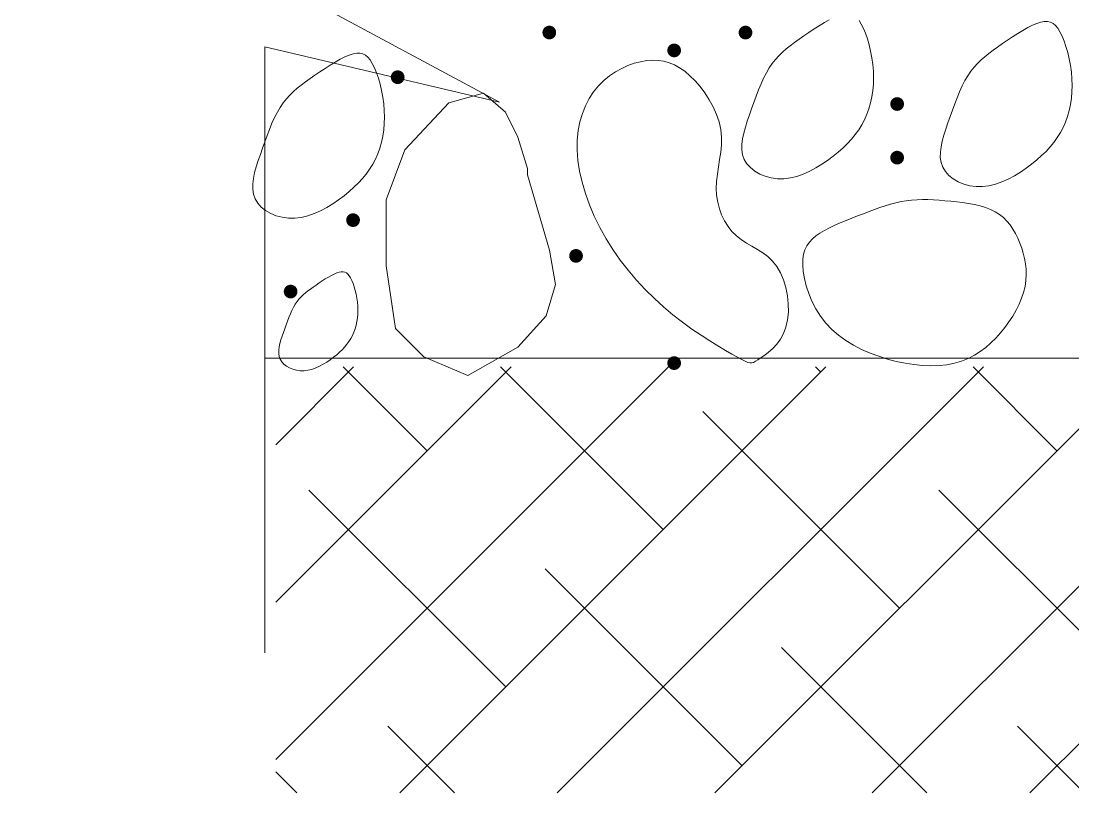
# Model space of a CAD drawing. Extents: x -6361 to -6309, y 575 to 701.
# Drawn here: x -6338.791 to -6337.256, y 652.387 to 653.514 of the extents above; entities that cross this region are included whole.
import ezdxf

# ---------------------------------------------------------------- set-up
doc = ezdxf.new("R2010")
doc.units = 0
doc.header["$MEASUREMENT"] = 0
doc.layers.add('04', color=1, linetype='CONTINUOUS')
doc.layers.add('HACTH', color=8, linetype='CONTINUOUS')

msp = doc.modelspace()

# ---------------------------------------------------------------- hatches: boundary and pattern name
at = {"layer": 'HACTH', "lineweight": 13}
h = msp.add_hatch(dxfattribs=at)
h.set_pattern_fill('ANSI38', color=256, scale=1.3, style=0)
h.set_pattern_definition([(45, (-6568.46813, 648.74985), (-0.11490485, 0.11490485), []), (135, (-6568.46813, 648.74985), (-0.34471456, 0.11490485), [0.40625, -0.24375])])
h.paths.add_polyline_path([(-6331.4038, 652.9861), (-6331.7269, 652.6636), (-6331.9808, 652.5254), (-6332.0961, 652.5023), (-6332.3269, 652.4793), (-6332.6269, 652.4332), (-6332.7885, 652.4332), (-6333.0654, 652.3871), (-6338.4196, 652.3871), (-6338.4196, 653.0091), (-6333.0423, 653.0091), (-6332.4654, 653.0091), (-6332.05, 653.1013), (-6331.9346, 653.2395), (-6331.8192, 653.3777), (-6331.773, 653.0321)])

# ---------------------------------------------------------------- linework, layer by layer
at = {"layer": '04', "lineweight": 13}
for p, q in [((-6338.7912, 653.7714), (-6338.0931, 653.3954)), ((-6338.4353, 653.4765), (-6338.4353, 652.5916)), ((-6338.0931, 653.3954), (-6338.4353, 653.4765)), ((-6333.5034, 653.0217), (-6338.4353, 653.0217))]:
    msp.add_line(p, q, dxfattribs=at)
at = {"layer": 'HACTH', "lineweight": 13}
for p, q in [((-6337.6339, 653.5023), (-6337.6263, 653.5071)), ((-6337.6263, 653.5071), (-6337.6189, 653.5116)), ((-6337.6189, 653.5116), (-6337.6117, 653.5156)), ((-6337.5682, 653.5147), (-6337.565, 653.5095)), ((-6337.565, 653.5095), (-6337.5619, 653.5032)), ((-6337.5619, 653.5032), (-6337.5589, 653.496)), ((-6337.3291, 653.5002), (-6337.3219, 653.5043)), ((-6337.3219, 653.5043), (-6337.3151, 653.5077)), ((-6337.3151, 653.5077), (-6337.3087, 653.5104)), ((-6337.3087, 653.5104), (-6337.303, 653.5122)), ((-6337.303, 653.5122), (-6337.2979, 653.5132)), ((-6337.2979, 653.5132), (-6337.2933, 653.5132)), ((-6337.2933, 653.5132), (-6337.2891, 653.5123)), ((-6337.2891, 653.5123), (-6337.2852, 653.5103)), ((-6337.2852, 653.5103), (-6337.2817, 653.5074)), ((-6337.2817, 653.5074), (-6337.2784, 653.5033)), ((-6337.2784, 653.5033), (-6337.2752, 653.4982)), ((-6337.6558, 653.4874), (-6337.6487, 653.4923)), ((-6337.6487, 653.4923), (-6337.6414, 653.4974)), ((-6337.6414, 653.4974), (-6337.6339, 653.5023)), ((-6337.5589, 653.496), (-6337.5561, 653.4879)), ((-6337.5561, 653.4879), (-6337.5536, 653.4792)), ((-6337.3516, 653.486), (-6337.3441, 653.491)), ((-6337.3441, 653.491), (-6337.3365, 653.4958)), ((-6337.3365, 653.4958), (-6337.3291, 653.5002)), ((-6337.2752, 653.4982), (-6337.2721, 653.4919)), ((-6337.2721, 653.4919), (-6337.2691, 653.4846)), ((-6337.6801, 653.4684), (-6337.6746, 653.4732)), ((-6337.6746, 653.4732), (-6337.6687, 653.4779)), ((-6337.6687, 653.4779), (-6337.6625, 653.4826)), ((-6337.6625, 653.4826), (-6337.6558, 653.4874)), ((-6337.5536, 653.4792), (-6337.5514, 653.4699)), ((-6337.3727, 653.4713), (-6337.366, 653.476)), ((-6337.366, 653.476), (-6337.3589, 653.481)), ((-6337.3589, 653.481), (-6337.3516, 653.486)), ((-6337.2691, 653.4846), (-6337.2663, 653.4766)), ((-6337.2663, 653.4766), (-6337.2638, 653.4678)), ((-6338.3326, 653.4541), (-6338.3254, 653.4581)), ((-6338.3254, 653.4581), (-6338.3186, 653.4615)), ((-6338.3186, 653.4615), (-6338.3122, 653.4642)), ((-6338.3122, 653.4642), (-6338.3065, 653.466)), ((-6338.3065, 653.466), (-6338.3014, 653.467)), ((-6338.3014, 653.467), (-6338.2968, 653.467)), ((-6338.2968, 653.467), (-6338.2926, 653.4661)), ((-6338.2926, 653.4661), (-6338.2887, 653.4641)), ((-6338.2887, 653.4641), (-6338.2852, 653.4612)), ((-6338.2852, 653.4612), (-6338.2819, 653.4571)), ((-6338.2819, 653.4571), (-6338.2787, 653.452)), ((-6337.6949, 653.4519), (-6337.6903, 653.4579)), ((-6337.6903, 653.4579), (-6337.6853, 653.4633)), ((-6337.6853, 653.4633), (-6337.6801, 653.4684)), ((-6337.5514, 653.4699), (-6337.5496, 653.4604)), ((-6337.5496, 653.4604), (-6337.5482, 653.4506)), ((-6337.3903, 653.4571), (-6337.3848, 653.4619)), ((-6337.3848, 653.4619), (-6337.3789, 653.4666)), ((-6337.3789, 653.4666), (-6337.3727, 653.4713)), ((-6337.2638, 653.4678), (-6337.2616, 653.4586)), ((-6337.2616, 653.4586), (-6337.2598, 653.449)), ((-6338.3551, 653.4398), (-6338.3476, 653.4448)), ((-6338.3476, 653.4448), (-6338.34, 653.4496)), ((-6338.34, 653.4496), (-6338.3326, 653.4541)), ((-6338.2787, 653.452), (-6338.2756, 653.4457)), ((-6338.2756, 653.4457), (-6338.2726, 653.4385)), ((-6337.9237, 653.4397), (-6337.9147, 653.4448)), ((-6337.9147, 653.4448), (-6337.9055, 653.4489)), ((-6337.9055, 653.4489), (-6337.8963, 653.4522)), ((-6337.8963, 653.4522), (-6337.8871, 653.4546)), ((-6337.8871, 653.4546), (-6337.8782, 653.4561)), ((-6337.8782, 653.4561), (-6337.8696, 653.4567)), ((-6337.8696, 653.4567), (-6337.8613, 653.4565)), ((-6337.8613, 653.4565), (-6337.8532, 653.4553)), ((-6337.8532, 653.4553), (-6337.8454, 653.4531)), ((-6337.8454, 653.4531), (-6337.8377, 653.4499)), ((-6337.8377, 653.4499), (-6337.8301, 653.4457)), ((-6337.8301, 653.4457), (-6337.8226, 653.4405)), ((-6337.7035, 653.4382), (-6337.6993, 653.4454)), ((-6337.6993, 653.4454), (-6337.6949, 653.4519)), ((-6337.5482, 653.4506), (-6337.5474, 653.4408)), ((-6337.4051, 653.4406), (-6337.4005, 653.4465)), ((-6337.4005, 653.4465), (-6337.3955, 653.452)), ((-6337.3955, 653.452), (-6337.3903, 653.4571)), ((-6337.2598, 653.449), (-6337.2584, 653.4393)), ((-6338.3762, 653.4251), (-6338.3695, 653.4298)), ((-6338.3695, 653.4298), (-6338.3624, 653.4348)), ((-6338.3624, 653.4348), (-6338.3551, 653.4398)), ((-6338.2726, 653.4385), (-6338.2698, 653.4304)), ((-6338.2698, 653.4304), (-6338.2673, 653.4216)), ((-6337.9486, 653.4191), (-6337.9408, 653.4269)), ((-6337.9408, 653.4269), (-6337.9325, 653.4338)), ((-6337.9325, 653.4338), (-6337.9237, 653.4397)), ((-6337.8226, 653.4405), (-6337.8151, 653.4341)), ((-6337.8151, 653.4341), (-6337.8076, 653.4266)), ((-6337.8076, 653.4266), (-6337.8002, 653.4182)), ((-6337.7113, 653.4221), (-6337.7075, 653.4304)), ((-6337.7075, 653.4304), (-6337.7035, 653.4382)), ((-6337.5474, 653.4408), (-6337.5471, 653.4312)), ((-6337.5471, 653.4312), (-6337.5474, 653.4217)), ((-6337.4177, 653.4191), (-6337.4137, 653.4269)), ((-6337.4137, 653.4269), (-6337.4095, 653.4341)), ((-6337.4095, 653.4341), (-6337.4051, 653.4406)), ((-6337.2584, 653.4393), (-6337.2576, 653.4295)), ((-6337.2576, 653.4295), (-6337.2573, 653.4199)), ((-6338.3938, 653.4109), (-6338.3883, 653.4157)), ((-6338.3883, 653.4157), (-6338.3824, 653.4204)), ((-6338.3824, 653.4204), (-6338.3762, 653.4251)), ((-6338.2673, 653.4216), (-6338.2651, 653.4124)), ((-6338.2651, 653.4124), (-6338.2633, 653.4028)), ((-6337.9557, 653.4104), (-6337.9486, 653.4191)), ((-6337.8002, 653.4182), (-6337.7933, 653.4089)), ((-6337.7185, 653.4044), (-6337.715, 653.4134)), ((-6337.715, 653.4134), (-6337.7113, 653.4221)), ((-6337.5482, 653.4124), (-6337.5496, 653.4034)), ((-6337.5474, 653.4217), (-6337.5482, 653.4124)), ((-6337.4215, 653.4107), (-6337.4177, 653.4191)), ((-6337.2573, 653.4199), (-6337.2576, 653.4104)), ((-6338.4086, 653.3944), (-6338.404, 653.4003)), ((-6338.404, 653.4003), (-6338.399, 653.4058)), ((-6338.399, 653.4058), (-6338.3938, 653.4109)), ((-6338.2633, 653.4028), (-6338.2619, 653.3931)), ((-6338.1668, 653.3947), (-6338.1164, 653.4084)), ((-6338.1164, 653.4084), (-6338.0844, 653.381)), ((-6337.9675, 653.3903), (-6337.962, 653.4008)), ((-6337.962, 653.4008), (-6337.9557, 653.4104)), ((-6337.7933, 653.4089), (-6337.7868, 653.399)), ((-6337.7868, 653.399), (-6337.7811, 653.3885)), ((-6337.7219, 653.3952), (-6337.7185, 653.4044)), ((-6337.5496, 653.4034), (-6337.5515, 653.3946)), ((-6337.4287, 653.393), (-6337.4252, 653.402)), ((-6337.4252, 653.402), (-6337.4215, 653.4107)), ((-6337.2584, 653.4011), (-6337.2598, 653.392)), ((-6337.2576, 653.4104), (-6337.2584, 653.4011)), ((-6338.4212, 653.3729), (-6338.4172, 653.3807)), ((-6338.4172, 653.3807), (-6338.413, 653.3879)), ((-6338.413, 653.3879), (-6338.4086, 653.3944)), ((-6338.2619, 653.3931), (-6338.2611, 653.3833)), ((-6338.2611, 653.3833), (-6338.2608, 653.3737)), ((-6338.2309, 653.326), (-6338.1668, 653.3947)), ((-6338.0844, 653.381), (-6338.066, 653.3443)), ((-6337.9721, 653.379), (-6337.9675, 653.3903)), ((-6337.7811, 653.3885), (-6337.7763, 653.3777)), ((-6337.7283, 653.3768), (-6337.7251, 653.386)), ((-6337.7251, 653.386), (-6337.7219, 653.3952)), ((-6337.5539, 653.386), (-6337.5569, 653.3778)), ((-6337.5515, 653.3946), (-6337.5539, 653.386)), ((-6337.4353, 653.3746), (-6337.4321, 653.3839)), ((-6337.4321, 653.3839), (-6337.4287, 653.393)), ((-6337.2617, 653.3832), (-6337.2641, 653.3747)), ((-6337.2598, 653.392), (-6337.2617, 653.3832)), ((-6338.425, 653.3646), (-6338.4212, 653.3729)), ((-6338.2608, 653.3737), (-6338.2611, 653.3642)), ((-6337.9783, 653.3539), (-6337.9757, 653.3669)), ((-6337.9757, 653.3669), (-6337.9721, 653.379)), ((-6337.7763, 653.3777), (-6337.7726, 653.3666)), ((-6337.7726, 653.3666), (-6337.7702, 653.3554)), ((-6337.7342, 653.3588), (-6337.7314, 653.3677)), ((-6337.7314, 653.3677), (-6337.7283, 653.3768)), ((-6337.5604, 653.3699), (-6337.5644, 653.3623)), ((-6337.5569, 653.3778), (-6337.5604, 653.3699)), ((-6337.4416, 653.3563), (-6337.4385, 653.3654)), ((-6337.4385, 653.3654), (-6337.4353, 653.3746)), ((-6337.2671, 653.3665), (-6337.2706, 653.3586)), ((-6337.2641, 653.3747), (-6337.2671, 653.3665)), ((-6338.4322, 653.3469), (-6338.4287, 653.3558)), ((-6338.4287, 653.3558), (-6338.425, 653.3646)), ((-6338.2619, 653.3549), (-6338.2633, 653.3458)), ((-6338.2611, 653.3642), (-6338.2619, 653.3549)), ((-6337.9796, 653.3402), (-6337.9783, 653.3539)), ((-6337.7702, 653.3554), (-6337.7691, 653.3444)), ((-6337.7384, 653.3418), (-6337.7366, 653.3501)), ((-6337.7366, 653.3501), (-6337.7342, 653.3588)), ((-6337.5688, 653.3551), (-6337.5738, 653.3482)), ((-6337.5644, 653.3623), (-6337.5688, 653.3551)), ((-6337.4444, 653.3475), (-6337.4416, 653.3563)), ((-6337.2745, 653.351), (-6337.279, 653.3438)), ((-6337.2706, 653.3586), (-6337.2745, 653.351)), ((-6338.4388, 653.3284), (-6338.4356, 653.3377)), ((-6338.4356, 653.3377), (-6338.4322, 653.3469)), ((-6338.2652, 653.337), (-6338.2676, 653.3285)), ((-6338.2633, 653.3458), (-6338.2652, 653.337)), ((-6338.066, 653.3443), (-6338.0523, 653.2986)), ((-6337.9798, 653.3257), (-6337.9796, 653.3402)), ((-6337.7691, 653.3444), (-6337.7692, 653.3334)), ((-6337.7394, 653.3337), (-6337.7384, 653.3418)), ((-6337.5852, 653.335), (-6337.5917, 653.3287)), ((-6337.5793, 653.3415), (-6337.5852, 653.335)), ((-6337.5738, 653.3482), (-6337.5793, 653.3415)), ((-6337.4486, 653.3304), (-6337.4468, 653.3388)), ((-6337.4468, 653.3388), (-6337.4444, 653.3475)), ((-6337.284, 653.3368), (-6337.2895, 653.3301)), ((-6337.279, 653.3438), (-6337.284, 653.3368)), ((-6338.4451, 653.3102), (-6338.442, 653.3192)), ((-6338.442, 653.3192), (-6338.4388, 653.3284)), ((-6338.2706, 653.3203), (-6338.2741, 653.3124)), ((-6338.2676, 653.3285), (-6338.2706, 653.3203)), ((-6338.2584, 653.2528), (-6338.2309, 653.326)), ((-6337.9786, 653.3105), (-6337.9798, 653.3257)), ((-6337.7702, 653.3225), (-6337.7717, 653.3116)), ((-6337.7692, 653.3334), (-6337.7702, 653.3225)), ((-6337.7395, 653.326), (-6337.7394, 653.3337)), ((-6337.7384, 653.3187), (-6337.7395, 653.326)), ((-6337.5987, 653.3225), (-6337.6062, 653.3165)), ((-6337.5917, 653.3287), (-6337.5987, 653.3225)), ((-6337.4497, 653.3147), (-6337.4496, 653.3224)), ((-6337.4496, 653.3224), (-6337.4486, 653.3304)), ((-6337.2954, 653.3237), (-6337.3019, 653.3174)), ((-6337.2895, 653.3301), (-6337.2954, 653.3237)), ((-6338.4479, 653.3013), (-6338.4451, 653.3102)), ((-6338.278, 653.3048), (-6338.2825, 653.2976)), ((-6338.2741, 653.3124), (-6338.278, 653.3048)), ((-6337.9761, 653.2948), (-6337.9786, 653.3105)), ((-6337.7717, 653.3116), (-6337.7734, 653.301)), ((-6337.736, 653.3119), (-6337.7384, 653.3187)), ((-6337.7321, 653.3056), (-6337.736, 653.3119)), ((-6337.7269, 653.2999), (-6337.7321, 653.3056)), ((-6337.6225, 653.3048), (-6337.6313, 653.2995)), ((-6337.6142, 653.3105), (-6337.6225, 653.3048)), ((-6337.6062, 653.3165), (-6337.6142, 653.3105)), ((-6337.4486, 653.3074), (-6337.4497, 653.3147)), ((-6337.4462, 653.3006), (-6337.4486, 653.3074)), ((-6337.3164, 653.3052), (-6337.3243, 653.2992)), ((-6337.3089, 653.3112), (-6337.3164, 653.3052)), ((-6337.3019, 653.3174), (-6337.3089, 653.3112)), ((-6338.4521, 653.2842), (-6338.4503, 653.2926)), ((-6338.4503, 653.2926), (-6338.4479, 653.3013)), ((-6338.2875, 653.2906), (-6338.293, 653.2839)), ((-6338.2825, 653.2976), (-6338.2875, 653.2906)), ((-6338.0523, 653.2986), (-6338.0523, 653.2894)), ((-6338.0523, 653.2894), (-6338.0202, 653.1796)), ((-6337.9725, 653.2786), (-6337.9761, 653.2948)), ((-6337.775, 653.2904), (-6337.7762, 653.2799)), ((-6337.7734, 653.301), (-6337.775, 653.2904)), ((-6337.7206, 653.2949), (-6337.7269, 653.2999)), ((-6337.7132, 653.2906), (-6337.7206, 653.2949)), ((-6337.7052, 653.2873), (-6337.7132, 653.2906)), ((-6337.6496, 653.2905), (-6337.659, 653.2872)), ((-6337.6403, 653.2947), (-6337.6496, 653.2905)), ((-6337.6313, 653.2995), (-6337.6403, 653.2947)), ((-6337.4423, 653.2943), (-6337.4462, 653.3006)), ((-6337.4371, 653.2885), (-6337.4423, 653.2943)), ((-6337.4308, 653.2835), (-6337.4371, 653.2885)), ((-6337.3327, 653.2935), (-6337.3415, 653.2881)), ((-6337.3243, 653.2992), (-6337.3327, 653.2935)), ((-6338.4532, 653.2685), (-6338.4531, 653.2762)), ((-6338.4531, 653.2762), (-6338.4521, 653.2842)), ((-6338.2989, 653.2775), (-6338.3054, 653.2712)), ((-6338.293, 653.2839), (-6338.2989, 653.2775)), ((-6337.9676, 653.2621), (-6337.9725, 653.2786)), ((-6337.7762, 653.2799), (-6337.7767, 653.2696)), ((-6337.6965, 653.285), (-6337.7052, 653.2873)), ((-6337.6873, 653.2837), (-6337.6965, 653.285)), ((-6337.6779, 653.2837), (-6337.6873, 653.2837)), ((-6337.6685, 653.2849), (-6337.6779, 653.2837)), ((-6337.659, 653.2872), (-6337.6685, 653.2849)), ((-6337.4234, 653.2793), (-6337.4308, 653.2835)), ((-6337.4154, 653.276), (-6337.4234, 653.2793)), ((-6337.4067, 653.2736), (-6337.4154, 653.276)), ((-6337.3975, 653.2724), (-6337.4067, 653.2736)), ((-6337.3787, 653.2735), (-6337.3881, 653.2723)), ((-6337.3692, 653.2759), (-6337.3787, 653.2735)), ((-6337.3598, 653.2792), (-6337.3692, 653.2759)), ((-6337.3505, 653.2833), (-6337.3598, 653.2792)), ((-6337.3415, 653.2881), (-6337.3505, 653.2833)), ((-6338.4521, 653.2612), (-6338.4532, 653.2685)), ((-6338.4497, 653.2544), (-6338.4521, 653.2612)), ((-6338.3199, 653.259), (-6338.3278, 653.253)), ((-6338.3124, 653.265), (-6338.3199, 653.259)), ((-6338.3054, 653.2712), (-6338.3124, 653.265)), ((-6337.9617, 653.2455), (-6337.9676, 653.2621)), ((-6337.7767, 653.2696), (-6337.7761, 653.2595)), ((-6337.7761, 653.2595), (-6337.7746, 653.2495)), ((-6337.3881, 653.2723), (-6337.3975, 653.2724)), ((-6338.4458, 653.2481), (-6338.4497, 653.2544)), ((-6338.4406, 653.2424), (-6338.4458, 653.2481)), ((-6338.4343, 653.2373), (-6338.4406, 653.2424)), ((-6338.3362, 653.2473), (-6338.345, 653.2419)), ((-6338.3278, 653.253), (-6338.3362, 653.2473)), ((-6338.2584, 653.1567), (-6338.2584, 653.2528)), ((-6337.9546, 653.2289), (-6337.9617, 653.2455)), ((-6337.7746, 653.2495), (-6337.7721, 653.24)), ((-6337.53, 653.2441), (-6337.5378, 653.2415)), ((-6337.5223, 653.2465), (-6337.53, 653.2441)), ((-6337.5147, 653.2486), (-6337.5223, 653.2465)), ((-6337.507, 653.2503), (-6337.5147, 653.2486)), ((-6337.4993, 653.2516), (-6337.507, 653.2503)), ((-6337.4915, 653.2526), (-6337.4993, 653.2516)), ((-6337.4837, 653.2531), (-6337.4915, 653.2526)), ((-6337.4758, 653.2534), (-6337.4837, 653.2531)), ((-6337.4677, 653.2533), (-6337.4758, 653.2534)), ((-6337.4596, 653.2529), (-6337.4677, 653.2533)), ((-6337.4513, 653.2524), (-6337.4596, 653.2529)), ((-6337.4429, 653.2517), (-6337.4513, 653.2524)), ((-6337.4344, 653.2509), (-6337.4429, 653.2517)), ((-6337.4258, 653.25), (-6337.4344, 653.2509)), ((-6337.4171, 653.2489), (-6337.4258, 653.25)), ((-6337.4085, 653.2477), (-6337.4171, 653.2489)), ((-6337.4, 653.2461), (-6337.4085, 653.2477)), ((-6337.3917, 653.2442), (-6337.4, 653.2461)), ((-6337.3839, 653.2419), (-6337.3917, 653.2442)), ((-6338.4269, 653.2331), (-6338.4343, 653.2373)), ((-6338.4189, 653.2298), (-6338.4269, 653.2331)), ((-6338.4102, 653.2275), (-6338.4189, 653.2298)), ((-6338.401, 653.2262), (-6338.4102, 653.2275)), ((-6338.3822, 653.2273), (-6338.3916, 653.2262)), ((-6338.3727, 653.2297), (-6338.3822, 653.2273)), ((-6338.3633, 653.233), (-6338.3727, 653.2297)), ((-6338.354, 653.2371), (-6338.3633, 653.233)), ((-6338.345, 653.2419), (-6338.354, 653.2371)), ((-6337.9465, 653.2124), (-6337.9546, 653.2289)), ((-6337.7721, 653.24), (-6337.7688, 653.2308)), ((-6337.7688, 653.2308), (-6337.7645, 653.2222)), ((-6337.5703, 653.2294), (-6337.5788, 653.2261)), ((-6337.5619, 653.2326), (-6337.5703, 653.2294)), ((-6337.5537, 653.2357), (-6337.5619, 653.2326)), ((-6337.5457, 653.2387), (-6337.5537, 653.2357)), ((-6337.5378, 653.2415), (-6337.5457, 653.2387)), ((-6337.3764, 653.239), (-6337.3839, 653.2419)), ((-6337.3695, 653.2356), (-6337.3764, 653.239)), ((-6337.3633, 653.2316), (-6337.3695, 653.2356)), ((-6337.3576, 653.227), (-6337.3633, 653.2316)), ((-6337.3525, 653.2218), (-6337.3576, 653.227)), ((-6338.3916, 653.2262), (-6338.401, 653.2262)), ((-6337.9375, 653.1961), (-6337.9465, 653.2124)), ((-6337.7645, 653.2222), (-6337.7595, 653.2142)), ((-6337.7595, 653.2142), (-6337.7537, 653.2069)), ((-6337.6114, 653.2121), (-6337.6186, 653.2083)), ((-6337.6037, 653.2158), (-6337.6114, 653.2121)), ((-6337.5956, 653.2193), (-6337.6037, 653.2158)), ((-6337.5873, 653.2228), (-6337.5956, 653.2193)), ((-6337.5788, 653.2261), (-6337.5873, 653.2228)), ((-6337.3479, 653.2162), (-6337.3525, 653.2218)), ((-6337.3437, 653.2101), (-6337.3479, 653.2162)), ((-6337.7537, 653.2069), (-6337.7472, 653.2005)), ((-6337.7472, 653.2005), (-6337.7401, 653.1949)), ((-6337.6312, 653.2003), (-6337.6364, 653.1959)), ((-6337.6253, 653.2043), (-6337.6312, 653.2003)), ((-6337.6186, 653.2083), (-6337.6253, 653.2043)), ((-6337.34, 653.2037), (-6337.3437, 653.2101)), ((-6337.3367, 653.1969), (-6337.34, 653.2037)), ((-6337.3337, 653.1899), (-6337.3367, 653.1969)), ((-6337.9275, 653.1803), (-6337.9375, 653.1961)), ((-6337.7401, 653.1949), (-6337.7325, 653.1899)), ((-6337.7325, 653.1899), (-6337.7246, 653.1853)), ((-6337.7246, 653.1853), (-6337.7167, 653.1806)), ((-6337.6444, 653.1859), (-6337.6473, 653.1801)), ((-6337.6408, 653.1912), (-6337.6444, 653.1859)), ((-6337.6364, 653.1959), (-6337.6408, 653.1912)), ((-6337.3309, 653.1826), (-6337.3337, 653.1899)), ((-6337.3286, 653.1751), (-6337.3309, 653.1826)), ((-6338.0202, 653.1796), (-6338.0111, 653.1292)), ((-6337.9167, 653.1649), (-6337.9275, 653.1803)), ((-6337.7167, 653.1806), (-6337.7089, 653.1756)), ((-6337.7089, 653.1756), (-6337.7014, 653.17)), ((-6337.7014, 653.17), (-6337.6944, 653.1635)), ((-6337.6503, 653.1662), (-6337.6505, 653.1578)), ((-6337.6492, 653.1736), (-6337.6503, 653.1662)), ((-6337.6473, 653.1801), (-6337.6492, 653.1736)), ((-6337.3267, 653.1675), (-6337.3286, 653.1751)), ((-6337.3253, 653.1596), (-6337.3267, 653.1675)), ((-6338.2447, 653.0651), (-6338.2584, 653.1567)), ((-6337.9051, 653.1501), (-6337.9167, 653.1649)), ((-6337.6944, 653.1635), (-6337.6882, 653.1557)), ((-6337.6882, 653.1557), (-6337.6828, 653.1465)), ((-6337.6505, 653.1578), (-6337.6497, 653.1484)), ((-6337.3244, 653.1516), (-6337.3253, 653.1596)), ((-6337.3242, 653.1434), (-6337.3244, 653.1516)), ((-6338.3517, 653.1346), (-6338.3472, 653.1374)), ((-6338.3472, 653.1374), (-6338.3427, 653.1401)), ((-6338.3427, 653.1401), (-6338.3384, 653.1425)), ((-6338.3384, 653.1425), (-6338.3343, 653.1446)), ((-6338.3343, 653.1446), (-6338.3305, 653.1462)), ((-6338.3305, 653.1462), (-6338.3271, 653.1473)), ((-6338.3271, 653.1473), (-6338.324, 653.1479)), ((-6338.324, 653.1479), (-6338.3213, 653.1479)), ((-6338.3213, 653.1479), (-6338.3187, 653.1473)), ((-6338.3187, 653.1473), (-6338.3164, 653.1462)), ((-6338.3164, 653.1462), (-6338.3143, 653.1444)), ((-6338.3143, 653.1444), (-6338.3123, 653.142)), ((-6338.3123, 653.142), (-6338.3104, 653.1389)), ((-6338.3104, 653.1389), (-6338.3085, 653.1351)), ((-6338.3085, 653.1351), (-6338.3067, 653.1308)), ((-6337.8929, 653.1358), (-6337.9051, 653.1501)), ((-6337.8802, 653.1221), (-6337.8929, 653.1358)), ((-6337.6828, 653.1465), (-6337.6784, 653.136)), ((-6337.6784, 653.136), (-6337.675, 653.1248)), ((-6337.6497, 653.1484), (-6337.648, 653.1383)), ((-6337.648, 653.1383), (-6337.6453, 653.1275)), ((-6337.326, 653.1265), (-6337.3247, 653.135)), ((-6337.3247, 653.135), (-6337.3242, 653.1434)), ((-6338.3762, 653.1171), (-6338.3726, 653.1199)), ((-6338.3726, 653.1199), (-6338.3689, 653.1227)), ((-6338.3689, 653.1227), (-6338.3649, 653.1256)), ((-6338.3649, 653.1256), (-6338.3607, 653.1286)), ((-6338.3607, 653.1286), (-6338.3562, 653.1316)), ((-6338.3562, 653.1316), (-6338.3517, 653.1346)), ((-6338.3067, 653.1308), (-6338.3051, 653.1259)), ((-6338.3051, 653.1259), (-6338.3036, 653.1207)), ((-6338.3036, 653.1207), (-6338.3023, 653.1151)), ((-6338.0111, 653.1292), (-6338.0248, 653.0834)), ((-6337.867, 653.109), (-6337.8802, 653.1221)), ((-6337.675, 653.1248), (-6337.6727, 653.1129)), ((-6337.6453, 653.1275), (-6337.6417, 653.1163)), ((-6337.3282, 653.1179), (-6337.326, 653.1265)), ((-6338.391, 653.1004), (-6338.3884, 653.1043)), ((-6338.3884, 653.1043), (-6338.3856, 653.1079)), ((-6338.3856, 653.1079), (-6338.3826, 653.1112)), ((-6338.3826, 653.1112), (-6338.3795, 653.1142)), ((-6338.3795, 653.1142), (-6338.3762, 653.1171)), ((-6338.3023, 653.1151), (-6338.3012, 653.1094)), ((-6338.3012, 653.1094), (-6338.3004, 653.1035)), ((-6337.8535, 653.0967), (-6337.867, 653.109)), ((-6337.6727, 653.1129), (-6337.6715, 653.1009)), ((-6337.6417, 653.1163), (-6337.637, 653.1051)), ((-6337.637, 653.1051), (-6337.6314, 653.094)), ((-6337.3348, 653.1004), (-6337.3311, 653.1092)), ((-6337.3311, 653.1092), (-6337.3282, 653.1179)), ((-6338.3982, 653.0864), (-6338.3959, 653.0914)), ((-6338.3959, 653.0914), (-6338.3935, 653.0961)), ((-6338.3935, 653.0961), (-6338.391, 653.1004)), ((-6338.3004, 653.1035), (-6338.2999, 653.0977)), ((-6338.2999, 653.0977), (-6338.2997, 653.0919)), ((-6338.2997, 653.0919), (-6338.2998, 653.0862)), ((-6337.8398, 653.0851), (-6337.8535, 653.0967)), ((-6337.6714, 653.0891), (-6337.6725, 653.0778)), ((-6337.6715, 653.1009), (-6337.6714, 653.0891)), ((-6337.6314, 653.094), (-6337.6246, 653.0833)), ((-6337.344, 653.0831), (-6337.3391, 653.0917)), ((-6337.3391, 653.0917), (-6337.3348, 653.1004)), ((-6338.4045, 653.0703), (-6338.4025, 653.0758)), ((-6338.4025, 653.0758), (-6338.4004, 653.0812)), ((-6338.4004, 653.0812), (-6338.3982, 653.0864)), ((-6338.3012, 653.0752), (-6338.3023, 653.0699)), ((-6338.3003, 653.0806), (-6338.3012, 653.0752)), ((-6338.2998, 653.0862), (-6338.3003, 653.0806)), ((-6338.0248, 653.0834), (-6338.066, 653.0377)), ((-6337.826, 653.0743), (-6337.8398, 653.0851)), ((-6337.8123, 653.0643), (-6337.826, 653.0743)), ((-6337.6725, 653.0778), (-6337.6749, 653.0673)), ((-6337.6246, 653.0833), (-6337.6169, 653.0731)), ((-6337.3555, 653.0665), (-6337.3495, 653.0747)), ((-6337.3495, 653.0747), (-6337.344, 653.0831)), ((-6338.4103, 653.0538), (-6338.4084, 653.0592)), ((-6338.4084, 653.0592), (-6338.4065, 653.0648)), ((-6338.4065, 653.0648), (-6338.4045, 653.0703)), ((-6338.3056, 653.0598), (-6338.3076, 653.0551)), ((-6338.3038, 653.0648), (-6338.3056, 653.0598)), ((-6338.3023, 653.0699), (-6338.3038, 653.0648)), ((-6338.2034, 653.0239), (-6338.2447, 653.0651)), ((-6337.7989, 653.0552), (-6337.8123, 653.0643)), ((-6337.6749, 653.0673), (-6337.6785, 653.0579)), ((-6337.6169, 653.0731), (-6337.6081, 653.0638)), ((-6337.6081, 653.0638), (-6337.5983, 653.0554)), ((-6337.3687, 653.0511), (-6337.3619, 653.0586)), ((-6337.3619, 653.0586), (-6337.3555, 653.0665)), ((-6338.4145, 653.0382), (-6338.4134, 653.0433)), ((-6338.4134, 653.0433), (-6338.412, 653.0485)), ((-6338.412, 653.0485), (-6338.4103, 653.0538)), ((-6338.3127, 653.0462), (-6338.3157, 653.0421)), ((-6338.31, 653.0506), (-6338.3127, 653.0462)), ((-6338.3076, 653.0551), (-6338.31, 653.0506)), ((-6337.7862, 653.047), (-6337.7989, 653.0552)), ((-6337.7742, 653.0397), (-6337.7862, 653.047)), ((-6337.6831, 653.0496), (-6337.6885, 653.0424)), ((-6337.6785, 653.0579), (-6337.6831, 653.0496)), ((-6337.5983, 653.0554), (-6337.5877, 653.0477)), ((-6337.5877, 653.0477), (-6337.5764, 653.0408)), ((-6337.3834, 653.0374), (-6337.3758, 653.044)), ((-6337.3758, 653.044), (-6337.3687, 653.0511)), ((-6338.4151, 653.0334), (-6338.4145, 653.0382)), ((-6338.4151, 653.0288), (-6338.4151, 653.0334)), ((-6338.4144, 653.0244), (-6338.4151, 653.0288)), ((-6338.3264, 653.0304), (-6338.3306, 653.0267)), ((-6338.3226, 653.0342), (-6338.3264, 653.0304)), ((-6338.319, 653.0381), (-6338.3226, 653.0342)), ((-6338.3157, 653.0421), (-6338.319, 653.0381)), ((-6338.066, 653.0377), (-6338.1393, 652.9965)), ((-6337.7634, 653.0332), (-6337.7742, 653.0397)), ((-6337.7538, 653.0278), (-6337.7634, 653.0332)), ((-6337.7458, 653.0233), (-6337.7538, 653.0278)), ((-6337.7002, 653.0308), (-6337.7059, 653.0263)), ((-6337.6942, 653.0361), (-6337.7002, 653.0308)), ((-6337.6885, 653.0424), (-6337.6942, 653.0361)), ((-6337.5764, 653.0408), (-6337.5646, 653.0347)), ((-6337.5646, 653.0347), (-6337.5522, 653.0293)), ((-6337.5522, 653.0293), (-6337.5396, 653.0245)), ((-6337.4, 653.026), (-6337.3915, 653.0314)), ((-6337.3915, 653.0314), (-6337.3834, 653.0374)), ((-6338.413, 653.0203), (-6338.4144, 653.0244)), ((-6338.4107, 653.0165), (-6338.413, 653.0203)), ((-6338.4075, 653.0131), (-6338.4107, 653.0165)), ((-6338.4037, 653.0101), (-6338.4075, 653.0131)), ((-6338.3502, 653.0129), (-6338.3556, 653.01)), ((-6338.3449, 653.0161), (-6338.3502, 653.0129)), ((-6338.3399, 653.0195), (-6338.3449, 653.0161)), ((-6338.3351, 653.0231), (-6338.3399, 653.0195)), ((-6338.3306, 653.0267), (-6338.3351, 653.0231)), ((-6338.1393, 652.9965), (-6338.2034, 653.0239)), ((-6337.7395, 653.0198), (-6337.7458, 653.0233)), ((-6337.7346, 653.0172), (-6337.7395, 653.0198)), ((-6337.7308, 653.0156), (-6337.7346, 653.0172)), ((-6337.7277, 653.0148), (-6337.7308, 653.0156)), ((-6337.7251, 653.0149), (-6337.7277, 653.0148)), ((-6337.7224, 653.0157), (-6337.7251, 653.0149)), ((-6337.7194, 653.0173), (-6337.7224, 653.0157)), ((-6337.7158, 653.0196), (-6337.7194, 653.0173)), ((-6337.7112, 653.0226), (-6337.7158, 653.0196)), ((-6337.7059, 653.0263), (-6337.7112, 653.0226)), ((-6337.5396, 653.0245), (-6337.5268, 653.0205)), ((-6337.5268, 653.0205), (-6337.5139, 653.0171)), ((-6337.5139, 653.0171), (-6337.501, 653.0144)), ((-6337.501, 653.0144), (-6337.4882, 653.0124)), ((-6337.4882, 653.0124), (-6337.4756, 653.0112)), ((-6337.4514, 653.0111), (-6337.44, 653.0123)), ((-6337.44, 653.0123), (-6337.4291, 653.0144)), ((-6337.4291, 653.0144), (-6337.4188, 653.0174)), ((-6337.4188, 653.0174), (-6337.4091, 653.0213)), ((-6337.4091, 653.0213), (-6337.4, 653.026)), ((-6338.3994, 653.0076), (-6338.4037, 653.0101)), ((-6338.3945, 653.0056), (-6338.3994, 653.0076)), ((-6338.3893, 653.0042), (-6338.3945, 653.0056)), ((-6338.3838, 653.0034), (-6338.3893, 653.0042)), ((-6338.3782, 653.0034), (-6338.3838, 653.0034)), ((-6338.3725, 653.0041), (-6338.3782, 653.0034)), ((-6338.3668, 653.0055), (-6338.3725, 653.0041)), ((-6338.3612, 653.0075), (-6338.3668, 653.0055)), ((-6338.3556, 653.01), (-6338.3612, 653.0075)), ((-6337.4756, 653.0112), (-6337.4633, 653.0107)), ((-6337.4633, 653.0107), (-6337.4514, 653.0111))]:
    msp.add_line(p, q, dxfattribs=at)
at = {"layer": 'HACTH', "lineweight": 13, "const_width": 0.01}
for points in [[(-6338.0203, 653.4921, 1), (-6338.0203, 653.5021, 1)], [(-6337.734, 653.4921, 1), (-6337.734, 653.5021, 1)], [(-6337.8381, 653.466, 1), (-6337.8381, 653.476, 1)], [(-6338.2416, 653.4269, 1), (-6338.2416, 653.4369, 1)], [(-6337.5127, 653.3878, 1), (-6337.5127, 653.3978, 1)], [(-6337.5127, 653.3095, 1), (-6337.5127, 653.3195, 1)], [(-6338.3067, 653.2183, 1), (-6338.3067, 653.2283, 1)], [(-6337.9813, 653.1661, 1), (-6337.9813, 653.1761, 1)], [(-6338.3978, 653.114, 1), (-6338.3978, 653.124, 1)], [(-6337.8381, 653.0096, 1), (-6337.8381, 653.0196, 1)]]:
    msp.add_lwpolyline(points, format="xyb", close=True, dxfattribs=at)

doc.saveas('drawing.dxf')
